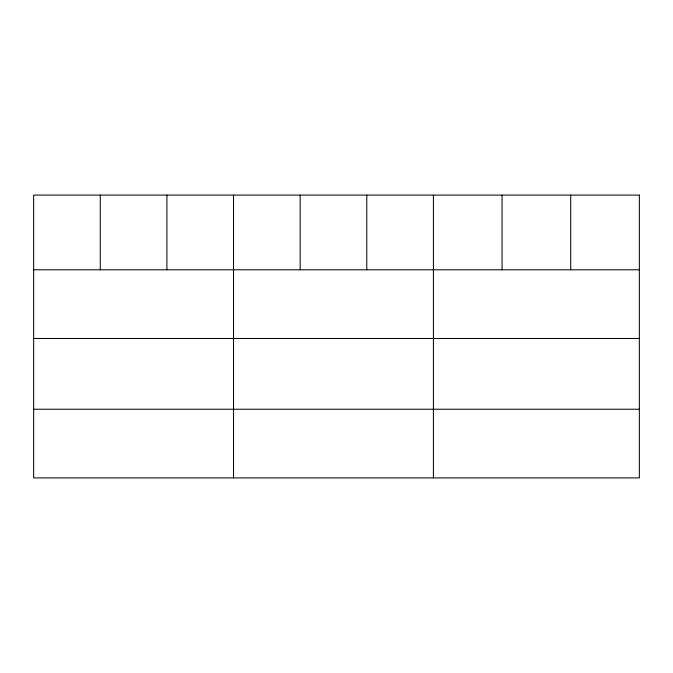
<?xml version="1.0" encoding="UTF-8"?>
<svg xmlns="http://www.w3.org/2000/svg" width="673" height="673" viewBox="0 0 673 673"><rect width="100%" height="100%" fill="white"/><g stroke="black" fill="none" stroke-linecap="round" stroke-linejoin="round"><path stroke-width="1.01" d="M33.65 269.789L639.35 269.789M33.65 338.469L639.35 338.469M33.65 409.226L639.35 409.226M570.704 195.094L570.704 269.789M502.058 195.094L502.058 269.789M433.412 195.094L433.412 477.906M366.785 195.094L366.785 269.789M300.158 195.094L300.158 269.789M233.531 195.094L233.531 477.906M166.904 195.094L166.904 269.789M100.277 195.094L100.277 269.789M639.35 195.094L33.65 195.094L33.65 477.906L639.35 477.906L639.35 195.094"/></g></svg>
